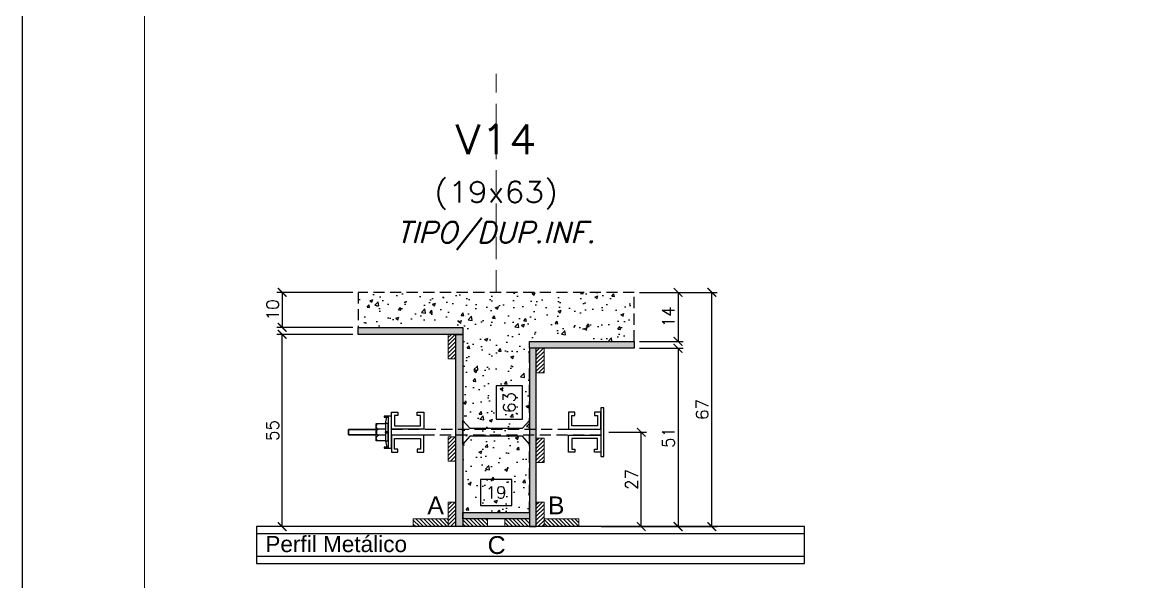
# Model space of a CAD drawing. Extents: x -23436 to 4767, y -4638 to 9755.
# Drawn here: x -19091 to -18456, y 1042 to 1362 of the extents above; entities that cross this region are included whole.
import ezdxf
from ezdxf.enums import TextEntityAlignment as Align

# ---------------------------------------------------------------- set-up
doc = ezdxf.new("R2010")
doc.units = 0
doc.header["$PDMODE"] = 2
doc.header["$PDSIZE"] = 10
doc.linetypes.add('CABLIN', pattern=[0.35, 0.25, -0.1])
doc.linetypes.add('HIDDEN', pattern=[9.525, 6.35, -3.175])
doc.layers.get('0').update_dxf_attribs({"lineweight": 13})
doc.layers.get('Defpoints').update_dxf_attribs({"lineweight": 13})
for name, color, linetype in [('Barra de Ancoragem', 20, 'Continuous'), ('Concreto', 250, 'HIDDEN'), ('Cota', 4, 'Continuous'), ('Cota Seção (2x)', 4, 'Continuous'), ('Hachura', 252, 'CABLIN'), ('MB Logo', 255, 'Continuous'), ('Painéis', 200, 'Continuous'), ('Perfil Metálico', 224, 'Continuous'), ('Texto de Titulo', 7, 'Continuous'), ('Texto Qtd Sarr', 242, 'Continuous'), ('Tubo de PVC', 51, 'Continuous')]:
    doc.layers.add(name, color=color, linetype=linetype)
for name, color, linetype, lineweight in [('FOLHA MB', 7, 'Continuous', 13), ('Madeira', 100, 'Continuous', 13), ('Texto Seção', 7, 'Continuous', 15)]:
    doc.layers.add(name, color=color, linetype=linetype, lineweight=lineweight)
doc.layers.add('Laje_Perimetro', color=7, linetype='Continuous', plot=False)
doc.styles.add('ARIAL', font='arial.ttf', dxfattribs={"oblique": 15, "height": 25})
doc.styles.add('ROMANS', font='romans.shx')
doc.dimstyles.new('Cota Seção (2x)', dxfattribs={"dimtxt": 7, "dimasz": 5, "dimexe": 3, "dimexo": 3, "dimgap": 2, "dimtad": 3, "dimdec": 1, "dimlfac": 0.5, "dimzin": 12, "dimdsep": 46, "dimtxsty": 'ROMANS', "dimblk": 'ARCHTICK', "dimcen": 0, "dimclrd": 4, "dimclre": 4, "dimclrt": 1, "dimadec": 1, "dimazin": 3, "dimtfac": 1, "dimtdec": 1, "dimtmove": 0, "dimatfit": 3, "dimldrblk": 'OBLIQUE', "dimfxl": 1, "dimtolj": 1, "dimtzin": 12, "dimarcsym": 0})
doc.dimstyles.new('Cota Seção interna', dxfattribs={"dimtxt": 7, "dimasz": 6, "dimexe": 0.18, "dimexo": 2, "dimgap": -4, "dimtad": 3, "dimdec": 1, "dimlfac": 0.5, "dimzin": 12, "dimdsep": 46, "dimtxsty": 'ROMANS', "dimblk": 'ARCHTICK', "dimcen": 0.09, "dimse1": 1, "dimse2": 1, "dimsd1": 1, "dimsd2": 1, "dimclrd": 180, "dimclre": 5, "dimclrt": 1, "dimadec": 0, "dimazin": 3, "dimtfac": 1, "dimtdec": 1, "dimtofl": 0, "dimtmove": 0, "dimatfit": 3, "dimldrblk": 'ARCHTICK', "dimfxl": 1, "dimtolj": 1, "dimtzin": 0, "dimarcsym": 0})
pattern_1 = [(315, (4117.2894, -7156.1273), (1.12253202, 1.12253202), [])]
pattern_2 = [(45, (-10540.087, 24136.1366), (-1.12253202, 1.12253202), [])]

# ---------------------------------------------------------------- blocks, each defined once
blk = doc.blocks.new('A$C169d8357')
at = {"layer": 'FOLHA MB', "color": 1}
for points in [[(0, 1199.94), (0, 149.94), (1485.02, 149.94), (1485.02, 1199.94)], [(70, 1169.94), (70, 179.94), (1455.02, 179.94), (1455.02, 1169.94)]]:
    blk.add_lwpolyline(points, close=True, dxfattribs=at)
blk = doc.blocks.new('titulo1')
at = {"layer": 'Defpoints', "color": 252, "linetype": 'HIDDEN', "ltscale": 2}
blk.add_line((0, 0), (0, 125), dxfattribs=at)
at = {"layer": 'Defpoints', "style": 'ROMANS', "oblique": 15}
blk.add_attdef('FOLHA', text='', height=10, dxfattribs=at).set_placement((0, 15.58), align=Align.MIDDLE_CENTER)
at = {"layer": 'Texto Qtd Sarr', "color": 3, "style": 'ROMANS', "oblique": 15}
for tag, height, p in [('TITULO', 17, (0, 71.45)), ('SEÇÃO', 12, (0, 41.55))]:
    blk.add_attdef(tag, text='', height=height, dxfattribs=at).set_placement(p, align=Align.MIDDLE_CENTER)
blk = doc.blocks.new('*D878')
at = {"layer": 'Cota Seção (2x)', "color": 180, "lineweight": -2, "transparency": 16777216}
for p, q in [((-18811.33, 1100.52), (-18829.33, 1100.52)), ((-18829.33, 1100.52), (-18829.33, 1085.52)), ((-18811.33, 1085.52), (-18811.33, 1100.52)), ((-18829.33, 1085.52), (-18811.33, 1085.52))]:
    blk.add_line(p, q, dxfattribs=at)
at = {"layer": 'Defpoints', "color": 0, "transparency": 16777216}
for p in [(-18839.33, 1081.52), (-18839.33, 1081.52), (-18801.33, 1081.52)]:
    blk.add_point(p, dxfattribs=at)
at = {"layer": 'Cota Seção (2x)', "color": 1, "transparency": 16777216, "insert": (-18820.33, 1093.02), "char_height": 7, "attachment_point": 5, "style": 'ROMANS'}
blk.add_mtext('\\A1;19', dxfattribs=at)
blk = doc.blocks.new('_ArchTick')
at = {"color": 0, "linetype": 'ByBlock', "const_width": 0.15}
blk.add_lwpolyline([(-0.5, -0.5), (0.5, 0.5)], dxfattribs=at)
blk = doc.blocks.new('*D879')
at = {"layer": 'Cota', "color": 4, "lineweight": -2, "transparency": 16777216}
for p, q in [((-18902.33, 1207.52), (-18945.7, 1207.52)), ((-18942.7, 1207.52), (-18942.7, 1187.52)), ((-18902.33, 1187.52), (-18945.7, 1187.52))]:
    blk.add_line(p, q, dxfattribs=at)
at = {"layer": 'Defpoints', "color": 0, "transparency": 16777216}
for p in [(-18899.33, 1207.52), (-18942.7, 1187.52), (-18899.33, 1187.52)]:
    blk.add_point(p, dxfattribs=at)
at = {"layer": 'Cota', "color": 4, "lineweight": -2, "transparency": 16777216, "xscale": 5, "yscale": 5, "zscale": 5}
for p, rotation in [((-18942.7, 1207.52), 90), ((-18942.7, 1187.52), 270)]:
    blk.add_blockref('_ArchTick', p, dxfattribs=dict(at, rotation=rotation))
at = {"layer": 'Cota', "color": 1, "transparency": 16777216, "insert": (-18948.2, 1197.52), "char_height": 7, "attachment_point": 5, "rotation": 90, "style": 'ROMANS'}
blk.add_mtext('\\A1;10', dxfattribs=at)
blk = doc.blocks.new('_OBLIQUE')
at = {"color": 0, "linetype": 'ByBlock', "lineweight": -2}
for p, q in [((0, 0), (-1, 0)), ((-0.5, -0.5), (0.5, 0.5))]:
    blk.add_line(p, q, dxfattribs=at)
blk = doc.blocks.new('DSADSAD')
at = {"layer": 'Barra de Ancoragem'}
for p, q in [((-12990.96, 7698.42), (-13009.22, 7698.42)), ((-13005.1, 7696.87), (-13008.63, 7697.64)), ((-12995.08, 7696.87), (-12991.55, 7697.64))]:
    blk.add_line(p, q, dxfattribs=at)
at = {"layer": 'Barra de Ancoragem', "flags": 128}
for points in [[(-13009.22, 7700.2), (-12990.96, 7700.2), (-12990.96, 7698.42), (-13009.22, 7698.42)], [(-13008.63, 7698.42), (-13008.63, 7696.05), (-13009.22, 7696.05), (-13009.22, 7698.42)], [(-12995.08, 7698.42), (-12995.08, 7696.87), (-13005.1, 7696.87), (-13005.1, 7698.42)], [(-12990.96, 7698.42), (-12990.96, 7696.05), (-12991.55, 7696.05), (-12991.55, 7698.42)]]:
    blk.add_lwpolyline(points, close=True, dxfattribs=at)
for points in [[(-13005.1, 7696.87), (-13005.1, 7691.61), (-12995.08, 7691.61), (-12995.08, 7696.87)], [(-13000.38, 7696.87), (-13000.38, 7698.42), (-12999.79, 7698.42), (-12999.79, 7696.87), (-13000.38, 7696.87), (-12999.79, 7696.87)]]:
    blk.add_lwpolyline(points, dxfattribs=at)
for points in [[(-13001.86, 7696.87), (-13001.86, 7692.79, 0.666667), (-12998.32, 7692.79, 0.666667)], [(-12998.32, 7696.87), (-12998.32, 7692.79, 0.729796), (-12995.08, 7692.79, 0.729796)]]:
    blk.add_lwpolyline(points, format="xyb", dxfattribs=at)
at = {"layer": 'Barra de Ancoragem'}
blk.add_arc((-13003.48, 7693.31), 1.7, 197.75636, 342.24364, dxfattribs=at)
blk = doc.blocks.new('*D880')
at = {"layer": 'Cota', "color": 4, "lineweight": -2, "transparency": 16777216}
for p, q in [((-18755.81, 1127.52), (-18734.3, 1127.52)), ((-18737.3, 1073.52), (-18737.3, 1127.52)), ((-18760.33, 1073.52), (-18734.3, 1073.52))]:
    blk.add_line(p, q, dxfattribs=at)
at = {"layer": 'Defpoints', "color": 0, "transparency": 16777216}
for p in [(-18758.81, 1127.52), (-18737.3, 1127.52), (-18763.33, 1073.52)]:
    blk.add_point(p, dxfattribs=at)
at = {"layer": 'Cota', "color": 4, "lineweight": -2, "transparency": 16777216, "xscale": 5, "yscale": 5, "zscale": 5}
for p, rotation in [((-18737.3, 1127.52), 90), ((-18737.3, 1073.52), 270)]:
    blk.add_blockref('_ArchTick', p, dxfattribs=dict(at, rotation=rotation))
at = {"layer": 'Cota', "color": 1, "transparency": 16777216, "insert": (-18742.8, 1100.52), "char_height": 7, "attachment_point": 5, "rotation": 90, "style": 'ROMANS'}
blk.add_mtext('\\A1;27', dxfattribs=at)
blk = doc.blocks.new('*D881')
at = {"layer": 'Cota', "color": 4, "lineweight": -2, "transparency": 16777216}
for p, q in [((-18738.33, 1207.52), (-18693.95, 1207.52)), ((-18696.95, 1073.52), (-18696.95, 1207.52)), ((-18760.33, 1073.52), (-18693.95, 1073.52))]:
    blk.add_line(p, q, dxfattribs=at)
at = {"layer": 'Defpoints', "color": 0, "transparency": 16777216}
for p in [(-18741.33, 1207.52), (-18696.95, 1207.52), (-18763.33, 1073.52)]:
    blk.add_point(p, dxfattribs=at)
at = {"layer": 'Cota', "color": 4, "lineweight": -2, "transparency": 16777216, "xscale": 5, "yscale": 5, "zscale": 5}
for p, rotation in [((-18696.95, 1207.52), 90), ((-18696.95, 1073.52), 270)]:
    blk.add_blockref('_ArchTick', p, dxfattribs=dict(at, rotation=rotation))
at = {"layer": 'Cota', "color": 1, "transparency": 16777216, "insert": (-18702.45, 1140.52), "char_height": 7, "attachment_point": 5, "rotation": 90, "style": 'ROMANS'}
blk.add_mtext('\\A1;67', dxfattribs=at)
blk = doc.blocks.new('*D882')
at = {"layer": 'Cota', "color": 4, "lineweight": -2, "transparency": 16777216}
for p, q in [((-18902.33, 1183.52), (-18945.7, 1183.52)), ((-18942.7, 1073.52), (-18942.7, 1183.52)), ((-18880.33, 1073.52), (-18945.7, 1073.52))]:
    blk.add_line(p, q, dxfattribs=at)
at = {"layer": 'Defpoints', "color": 0, "transparency": 16777216}
for p in [(-18942.7, 1183.52), (-18899.33, 1183.52), (-18877.33, 1073.52)]:
    blk.add_point(p, dxfattribs=at)
at = {"layer": 'Cota', "color": 4, "lineweight": -2, "transparency": 16777216, "xscale": 5, "yscale": 5, "zscale": 5}
for p, rotation in [((-18942.7, 1183.52), 90), ((-18942.7, 1073.52), 270)]:
    blk.add_blockref('_ArchTick', p, dxfattribs=dict(at, rotation=rotation))
at = {"layer": 'Cota', "color": 1, "transparency": 16777216, "insert": (-18948.2, 1128.52), "char_height": 7, "attachment_point": 5, "rotation": 90, "style": 'ROMANS'}
blk.add_mtext('\\A1;55', dxfattribs=at)
blk = doc.blocks.new('*D883')
at = {"layer": 'Cota Seção (2x)', "color": 180, "lineweight": -2, "transparency": 16777216}
for p, q in [((-18805.33, 1154.02), (-18820.33, 1154.02)), ((-18820.33, 1154.02), (-18820.33, 1135.02)), ((-18805.33, 1135.02), (-18805.33, 1154.02)), ((-18820.33, 1135.02), (-18805.33, 1135.02))]:
    blk.add_line(p, q, dxfattribs=at)
at = {"layer": 'Defpoints', "color": 0, "transparency": 16777216}
for p in [(-18839.33, 1207.52), (-18801.33, 1207.52), (-18839.33, 1081.52)]:
    blk.add_point(p, dxfattribs=at)
at = {"layer": 'Cota Seção (2x)', "color": 1, "transparency": 16777216, "insert": (-18812.83, 1144.52), "char_height": 7, "attachment_point": 5, "rotation": 90, "style": 'ROMANS'}
blk.add_mtext('\\A1;63', dxfattribs=at)
blk = doc.blocks.new('*D884')
at = {"layer": 'Cota', "color": 4, "lineweight": -2, "transparency": 16777216}
for p, q in [((-18738.33, 1207.52), (-18713.27, 1207.52)), ((-18716.27, 1207.52), (-18716.27, 1179.52)), ((-18738.33, 1179.52), (-18713.27, 1179.52))]:
    blk.add_line(p, q, dxfattribs=at)
at = {"layer": 'Defpoints', "color": 0, "transparency": 16777216}
for p in [(-18741.33, 1207.52), (-18741.33, 1179.52), (-18716.27, 1179.52)]:
    blk.add_point(p, dxfattribs=at)
at = {"layer": 'Cota', "color": 4, "lineweight": -2, "transparency": 16777216, "xscale": 5, "yscale": 5, "zscale": 5}
for p, rotation in [((-18716.27, 1207.52), 90), ((-18716.27, 1179.52), 270)]:
    blk.add_blockref('_ArchTick', p, dxfattribs=dict(at, rotation=rotation))
at = {"layer": 'Cota', "color": 1, "transparency": 16777216, "insert": (-18721.77, 1193.52), "char_height": 7, "attachment_point": 5, "rotation": 90, "style": 'ROMANS'}
blk.add_mtext('\\A1;14', dxfattribs=at)
blk = doc.blocks.new('*D885')
at = {"layer": 'Cota', "color": 4, "lineweight": -2, "transparency": 16777216}
for p, q in [((-18738.33, 1175.52), (-18713.27, 1175.52)), ((-18716.27, 1175.52), (-18716.27, 1073.52)), ((-18760.33, 1073.52), (-18713.27, 1073.52))]:
    blk.add_line(p, q, dxfattribs=at)
at = {"layer": 'Defpoints', "color": 0, "transparency": 16777216}
for p in [(-18741.33, 1175.52), (-18763.33, 1073.52), (-18716.27, 1073.52)]:
    blk.add_point(p, dxfattribs=at)
at = {"layer": 'Cota', "color": 4, "lineweight": -2, "transparency": 16777216, "xscale": 5, "yscale": 5, "zscale": 5}
for p, rotation in [((-18716.27, 1175.52), 90), ((-18716.27, 1073.52), 270)]:
    blk.add_blockref('_ArchTick', p, dxfattribs=dict(at, rotation=rotation))
at = {"layer": 'Cota', "color": 1, "transparency": 16777216, "insert": (-18721.77, 1124.52), "char_height": 7, "attachment_point": 5, "rotation": 90, "style": 'ROMANS'}
blk.add_mtext('\\A1;51', dxfattribs=at)

msp = doc.modelspace()

# ---------------------------------------------------------------- hatches: boundary and pattern name
at = {"layer": 'Concreto'}
h = msp.add_hatch(dxfattribs=at)
h.set_pattern_fill('AR-CONC', color=256, scale=2.5)
h.set_pattern_definition([(50, (-22.701, -6039.409), (17.931505, -1.568803), [1.875, -20.625]), (355, (-22.701, -6039.409), (-3.468783, 18.804803), [1.5, -16.5]), (100.45144, (-21.207, -6039.54), (14.462721, 17.236), [1.593505, -17.528553]), (46.1842, (-22.701, -6034.409), (26.681033, -4.137982), [2.8125, -30.9375]), (96.63564, (-20.478, -6034.753), (23.36655, 24.352965), [2.39026, -26.292844]), (351.18416, (-22.7, -6034.409), (23.36655, 24.352965), [2.25, -24.75]), (21, (-20.201, -6035.659), (14.922676, -10.065472), [1.875, -20.625]), (326, (-20.201, -6035.659), (6.082883, 18.128751), [1.5, -16.5]), (71.45144, (-18.958, -6036.497), (21.00556, 8.063279), [1.593505, -17.528553]), (37.5, (-22.701, -6039.4085), (0.3039964, 8.3223463), [0, -16.3, 0, -16.75, 0, -16.5625]), (7.5, (-22.701, -6039.4085), (6.5767384, 9.8602928), [0, -9.55, 0, -15.925, 0, -6.3125]), (327.5, (-28.276, -6039.4085), (13.345561, -0.5638718), [0, -6.25, 0, -19.5, 0, -25.875]), (317.5, (-30.776, -6039.409), (14.579654, 2.5026246), [0, -8.125, 0, -12.95, 0, -18.375])])
h.paths.add_polyline_path([(-18741.33, 1179.52), (-18741.33, 1207.52), (-18899.33, 1207.52), (-18899.33, 1187.52), (-18839.33, 1187.52), (-18839.33, 1081.52), (-18801.33, 1081.52), (-18801.33, 1179.52)])
at = {"layer": 'Hachura'}
h = msp.add_hatch(color=256, dxfattribs=at)
h.dxf.hatch_style = 1
h.paths.add_polyline_path([(-18899.33, 1183.52), (-18899.33, 1187.52), (-18839.33, 1187.52), (-18839.33, 1183.52)])
h = msp.add_hatch(dxfattribs=at)
h.set_pattern_fill('ANSI31', color=256, scale=0.5, angle=360, style=0)
h.set_pattern_definition([(45, (-10590.487, 24144.1366), (-1.12253202, 1.12253202), [])])
h.paths.add_polyline_path([(-18847.73, 1183.52), (-18843.33, 1183.52), (-18843.33, 1169.52), (-18847.73, 1169.52)])
h = msp.add_hatch(color=256, dxfattribs=at)
h.dxf.hatch_style = 1
h.paths.add_polyline_path([(-18843.33, 1183.52), (-18839.33, 1183.52), (-18839.33, 1073.52), (-18843.33, 1073.52)])
h = msp.add_hatch(color=256, dxfattribs=at)
h.dxf.hatch_style = 1
h.paths.add_polyline_path([(-18801.33, 1175.52), (-18801.33, 1179.52), (-18741.33, 1179.52), (-18741.33, 1175.52)])
h = msp.add_hatch(color=256, dxfattribs=at)
h.dxf.hatch_style = 1
h.paths.add_polyline_path([(-18797.33, 1175.52), (-18801.33, 1175.52), (-18801.33, 1073.52), (-18797.33, 1073.52)])
h = msp.add_hatch(dxfattribs=at)
h.set_pattern_fill('ANSI31', color=256, scale=0.5, angle=360, style=0)
h.set_pattern_definition(pattern_2)
h.paths.add_polyline_path([(-18797.33, 1175.52), (-18792.93, 1175.52), (-18792.93, 1161.52), (-18797.33, 1161.52)])
h = msp.add_hatch(dxfattribs=at)
h.set_pattern_fill('ANSI31', color=256, scale=0.5, angle=360, style=0)
h.set_pattern_definition([(45, (-10590.487, 24085.5413), (-1.12253202, 1.12253202), [])])
h.paths.add_polyline_path([(-18847.73, 1124.92), (-18843.33, 1124.92), (-18843.33, 1110.92), (-18847.73, 1110.92)])
h = msp.add_hatch(dxfattribs=at)
h.set_pattern_fill('ANSI31', color=256, scale=0.5, angle=360, style=0)
h.set_pattern_definition([(45, (-10540.087, 24172.7592), (-1.12253202, 1.12253202), [])])
h.paths.add_polyline_path([(-18797.33, 1110.14), (-18792.93, 1110.14), (-18792.93, 1124.14), (-18797.33, 1124.14)])
h = msp.add_hatch(dxfattribs=at)
h.set_pattern_fill('ANSI31', color=256, scale=0.5, angle=360, style=0)
h.set_pattern_definition([(45, (-10590.487, 24048.1366), (-1.12253202, 1.12253202), [])])
h.paths.add_polyline_path([(-18847.73, 1087.52), (-18843.33, 1087.52), (-18843.33, 1073.52), (-18847.73, 1073.52)])
h = msp.add_hatch(dxfattribs=at)
h.set_pattern_fill('ANSI31', color=256, scale=0.5, angle=360, style=0)
h.set_pattern_definition(pattern_2)
h.paths.add_polyline_path([(-18797.33, 1073.52), (-18792.93, 1073.52), (-18792.93, 1087.52), (-18797.33, 1087.52)])
h = msp.add_hatch(color=256, dxfattribs=at)
h.dxf.hatch_style = 1
h.paths.add_polyline_path([(-18839.33, 1077.92), (-18839.33, 1081.52), (-18801.33, 1081.52), (-18801.33, 1077.92)])
h = msp.add_hatch(dxfattribs=at)
h.set_pattern_fill('ANSI31', color=256, scale=0.5, angle=270, style=0)
h.set_pattern_definition([(315, (4126.8894, -7156.1273), (1.12253202, 1.12253202), [])])
h.paths.add_polyline_path([(-18867.73, 1073.52), (-18867.73, 1077.92), (-18847.73, 1077.92), (-18847.73, 1073.52)])
h = msp.add_hatch(dxfattribs=at)
h.set_pattern_fill('ANSI31', color=256, scale=0.5, angle=270, style=0)
h.set_pattern_definition(pattern_1)
h.paths.add_polyline_path([(-18839.33, 1073.52), (-18839.33, 1077.92), (-18825.33, 1077.92), (-18825.33, 1073.52)])
h = msp.add_hatch(dxfattribs=at)
h.set_pattern_fill('ANSI31', color=256, scale=0.5, angle=270, style=0)
h.set_pattern_definition(pattern_1)
h.paths.add_polyline_path([(-18801.33, 1073.52), (-18801.33, 1077.92), (-18815.33, 1077.92), (-18815.33, 1073.52)])
h = msp.add_hatch(dxfattribs=at)
h.set_pattern_fill('ANSI31', color=256, scale=0.5, angle=270, style=0)
h.set_pattern_definition([(315, (4098.8894, -7156.1273), (1.12253202, 1.12253202), [])])
h.paths.add_polyline_path([(-18772.93, 1073.52), (-18772.93, 1077.92), (-18792.93, 1077.92), (-18792.93, 1073.52)])

# ---------------------------------------------------------------- linework, layer by layer
at = {"layer": 'Barra de Ancoragem'}
for points in [[(-18880.25, 1138.99), (-18878.4, 1138.99), (-18876.56, 1138.99), (-18876.56, 1137.15), (-18878.4, 1137.15), (-18878.4, 1131.14), (-18863.58, 1131.14), (-18863.58, 1137.15), (-18865.43, 1137.15), (-18865.43, 1138.99), (-18863.58, 1138.99), (-18861.73, 1138.99), (-18861.73, 1129.29), (-18880.25, 1129.29)], [(-18760.41, 1138.99), (-18762.26, 1138.99), (-18764.11, 1138.99), (-18764.11, 1137.15), (-18762.26, 1137.15), (-18762.26, 1131.14), (-18777.08, 1131.14), (-18777.08, 1137.15), (-18775.23, 1137.15), (-18775.23, 1138.99), (-18777.08, 1138.99), (-18778.93, 1138.99), (-18778.93, 1129.29), (-18760.41, 1129.29)], [(-18888.84, 1128.99), (-18904.74, 1128.99), (-18904.74, 1126.04), (-18888.84, 1126.04)], [(-18904.74, 1126.04), (-18904.74, 1128.99), (-18888.84, 1128.99), (-18888.84, 1126.04)], [(-18880.25, 1116.04), (-18878.4, 1116.04), (-18876.56, 1116.04), (-18876.56, 1117.89), (-18878.4, 1117.89), (-18878.4, 1123.89), (-18863.58, 1123.89), (-18863.58, 1117.89), (-18865.43, 1117.89), (-18865.43, 1116.04), (-18863.58, 1116.04), (-18861.73, 1116.04), (-18861.73, 1125.74), (-18880.25, 1125.74)], [(-18760.41, 1116.04), (-18762.26, 1116.04), (-18764.11, 1116.04), (-18764.11, 1117.89), (-18762.26, 1117.89), (-18762.26, 1123.89), (-18777.08, 1123.89), (-18777.08, 1117.89), (-18775.23, 1117.89), (-18775.23, 1116.04), (-18777.08, 1116.04), (-18778.93, 1116.04), (-18778.93, 1125.74), (-18760.41, 1125.74)]]:
    msp.add_lwpolyline(points, close=True, dxfattribs=at)
at = {"layer": 'Barra de Ancoragem', "flags": 128}
msp.add_lwpolyline([(-18758.81, 1113.65), (-18758.81, 1141.38), (-18760.41, 1141.38), (-18760.41, 1113.65)], close=True, dxfattribs=at)
at = {"layer": 'Barra de Ancoragem', "linetype": 'HIDDEN'}
msp.add_lwpolyline([(-18880.25, 1125.74), (-18880.25, 1129.29), (-18760.41, 1129.29), (-18760.41, 1125.74)], close=True, dxfattribs=at)
at = {"layer": 'Concreto'}
msp.add_lwpolyline([(-18741.33, 1179.52), (-18741.33, 1207.52), (-18899.33, 1207.52), (-18899.33, 1187.52), (-18839.33, 1187.52), (-18839.33, 1081.52), (-18801.33, 1081.52), (-18801.33, 1179.52)], close=True, dxfattribs=at)
at = {"layer": 'Laje_Perimetro'}
msp.add_lwpolyline([(-17606.38, 1682.26), (-19091.4, 1682.26), (-19091.4, 632.26), (-17606.38, 632.26)], close=True, dxfattribs=at)
at = {"layer": 'Madeira'}
for points in [[(-18847.73, 1183.52), (-18843.33, 1183.52), (-18843.33, 1169.52), (-18847.73, 1169.52)], [(-18797.33, 1175.52), (-18792.93, 1175.52), (-18792.93, 1161.52), (-18797.33, 1161.52)], [(-18847.73, 1124.92), (-18843.33, 1124.92), (-18843.33, 1110.92), (-18847.73, 1110.92)], [(-18797.33, 1110.14), (-18792.93, 1110.14), (-18792.93, 1124.14), (-18797.33, 1124.14)], [(-18847.73, 1087.52), (-18843.33, 1087.52), (-18843.33, 1073.52), (-18847.73, 1073.52)], [(-18797.33, 1073.52), (-18792.93, 1073.52), (-18792.93, 1087.52), (-18797.33, 1087.52)], [(-18867.73, 1073.52), (-18867.73, 1077.92), (-18847.73, 1077.92), (-18847.73, 1073.52)], [(-18839.33, 1073.52), (-18839.33, 1077.92), (-18825.33, 1077.92), (-18825.33, 1073.52)], [(-18801.33, 1073.52), (-18801.33, 1077.92), (-18815.33, 1077.92), (-18815.33, 1073.52)], [(-18772.93, 1073.52), (-18772.93, 1077.92), (-18792.93, 1077.92), (-18792.93, 1073.52)]]:
    msp.add_lwpolyline(points, close=True, dxfattribs=at)
at = {"layer": 'Painéis'}
for points in [[(-18899.33, 1183.52), (-18899.33, 1187.52), (-18839.33, 1187.52), (-18839.33, 1183.52)], [(-18843.33, 1183.52), (-18839.33, 1183.52), (-18839.33, 1073.52), (-18843.33, 1073.52)], [(-18801.33, 1175.52), (-18801.33, 1179.52), (-18741.33, 1179.52), (-18741.33, 1175.52)], [(-18797.33, 1175.52), (-18801.33, 1175.52), (-18801.33, 1073.52), (-18797.33, 1073.52)], [(-18839.33, 1077.92), (-18839.33, 1081.52), (-18801.33, 1081.52), (-18801.33, 1077.92)]]:
    msp.add_lwpolyline(points, close=True, dxfattribs=at)
at = {"layer": 'Perfil Metálico'}
msp.add_lwpolyline([(-18957.34, 1052.45), (-18644, 1052.45), (-18644, 1073.52), (-18957.34, 1073.52)], close=True, dxfattribs=at)
for points in [[(-18644, 1069.36), (-18957.34, 1069.36)], [(-18957.34, 1056.61), (-18644, 1056.61)]]:
    msp.add_lwpolyline(points, dxfattribs=at)
at = {"layer": 'Tubo de PVC'}
msp.add_lwpolyline([(-18801.33, 1134.29), (-18801.33, 1134.29), (-18801.33, 1120.74), (-18805.33, 1125.24), (-18835.33, 1125.24), (-18839.33, 1120.74), (-18839.33, 1134.29), (-18835.33, 1129.79), (-18805.33, 1129.79)], close=True, dxfattribs=at)

# ---------------------------------------------------------------- block references
at = {"layer": 'Barra de Ancoragem', "xscale": -1, "rotation": 270}
msp.add_blockref('DSADSAD', (-26580.46, 14127.61), dxfattribs=at)
at = {"layer": 'MB Logo'}
msp.add_blockref('A$C169d8357', (-19091.4, 482.32), dxfattribs=at)
at = {"layer": 'Texto Seção'}
ref = msp.add_blockref('titulo1', (-18820.33, 1207.52), dxfattribs=at)
ref.add_attrib('TITULO', 'V14', dxfattribs={"layer": 'Texto de Titulo', "color": 7, "height": 17, "style": 'ROMANS', "width": 1.1}).set_placement((-18820.33, 1295.02), align=Align.MIDDLE_CENTER)
ref.add_attrib('SEÇÃO', '(19x63)', dxfattribs={"layer": 'Texto de Titulo', "color": 7, "height": 12, "style": 'ROMANS', "width": 1.1}).set_placement((-18820.33, 1265.02), align=Align.MIDDLE_CENTER)
ref.add_attrib('REAPROVEITAMENTO', 'TIPO/DUP.INF.', dxfattribs={"layer": 'Texto de Titulo', "color": 7, "height": 12, "style": 'ROMANS', "oblique": 15}).set_placement((-18820.33, 1241.89), align=Align.MIDDLE_CENTER)

# ---------------------------------------------------------------- texts
at = {"layer": 'Texto Seção', "color": 0, "linetype": 'Continuous', "style": 'ARIAL'}
for s, p in [('A', (-18854.94, 1085.65)), ('B', (-18786, 1085.65)), ('C', (-18820.04, 1062.97))]:
    msp.add_text(s, height=10.22, dxfattribs=at).set_placement(p, align=Align.MIDDLE_CENTER)
at = {"layer": 'Texto Seção', "style": 'ARIAL'}
msp.add_text('Perfil Metálico', height=9.24, dxfattribs=at).set_placement((-18911.82, 1063.56), align=Align.MIDDLE_CENTER)

# ---------------------------------------------------------------- dimensions: what is measured, and where the dimension line sits
at = {"layer": 'Cota'}
for base, p1, p2, picture, middle in [((-18942.7, 1187.52), (-18899.33, 1207.52), (-18899.33, 1187.52), '*D879', (-18948.2, 1197.52)), ((-18696.95, 1207.52), (-18763.33, 1073.52), (-18741.33, 1207.52), '*D881', (-18702.45, 1140.52)), ((-18716.27, 1179.52), (-18741.33, 1207.52), (-18741.33, 1179.52), '*D884', (-18721.77, 1193.52)), ((-18942.7, 1183.52), (-18877.33, 1073.52), (-18899.33, 1183.52), '*D882', (-18948.2, 1128.52)), ((-18716.27, 1073.52), (-18741.33, 1175.52), (-18763.33, 1073.52), '*D885', (-18721.77, 1124.52)), ((-18737.3, 1127.52), (-18763.33, 1073.52), (-18758.81, 1127.52), '*D880', (-18742.8, 1100.52))]:
    dim = msp.add_linear_dim(base=base, p1=p1, p2=p2, angle=90, dimstyle='Cota Seção (2x)', dxfattribs=at)
    dim.commit()
    dim.dimension.update_dxf_attribs({"geometry": picture, "text_midpoint": middle})
at = {"layer": 'Cota Seção (2x)'}
dim = msp.add_linear_dim(base=(-18801.33, 1207.52), p1=(-18839.33, 1081.52), p2=(-18839.33, 1207.52), angle=90, dimstyle='Cota Seção interna', dxfattribs=at)
dim.commit()
dim.dimension.update_dxf_attribs({"geometry": '*D883', "text_midpoint": (-18801.33, 1144.52), "dimtype": 160})
dim = msp.add_linear_dim(base=(-18839.33, 1081.52), p1=(-18801.33, 1081.52), p2=(-18839.33, 1081.52), angle=180, dimstyle='Cota Seção interna', dxfattribs=at)
dim.commit()
dim.dimension.update_dxf_attribs({"geometry": '*D878', "text_midpoint": (-18820.33, 1093.02)})

doc.saveas('drawing.dxf')
